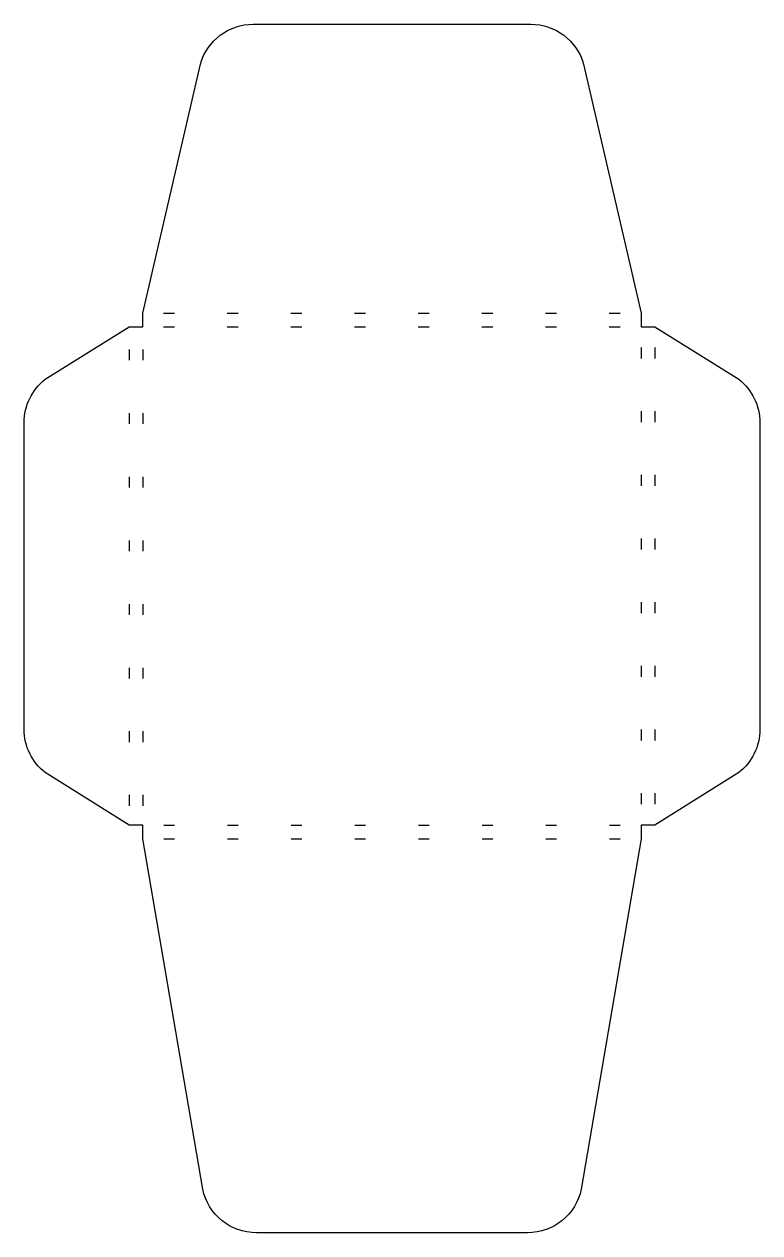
# Model space of a CAD drawing. Header units: millimetres. Extents: x 0 to 136, y 0 to 223.
import ezdxf

# ---------------------------------------------------------------- set-up
doc = ezdxf.new("R2010")
doc.units = ezdxf.units.MM
doc.header["$MEASUREMENT"] = 0
for name, pattern in [('AI-Linetype-0', [11.749897, 1.999897, -9.75]), ('AI-Linetype-1', [11.749897, 1.999897, -9.75]), ('AI-Linetype-10', [11.749897, 1.999897, -9.75]), ('AI-Linetype-11', [11.749897, 1.999897, -9.75]), ('AI-Linetype-12', [11.749897, 1.999897, -9.75]), ('AI-Linetype-13', [11.749897, 1.999897, -9.75]), ('AI-Linetype-14', [11.749897, 1.999897, -9.75]), ('AI-Linetype-15', [11.749897, 1.999897, -9.75]), ('AI-Linetype-16', [11.749897, 1.999897, -9.75]), ('AI-Linetype-17', [11.749897, 1.999897, -9.75]), ('AI-Linetype-18', [11.749897, 1.999897, -9.75]), ('AI-Linetype-19', [11.749897, 1.999897, -9.75]), ('AI-Linetype-2', [11.749897, 1.999897, -9.75]), ('AI-Linetype-20', [11.749897, 1.999897, -9.75]), ('AI-Linetype-21', [11.749897, 1.999897, -9.75]), ('AI-Linetype-22', [11.749897, 1.999897, -9.75]), ('AI-Linetype-23', [11.749897, 1.999897, -9.75]), ('AI-Linetype-24', [11.749897, 1.999897, -9.75]), ('AI-Linetype-25', [11.749897, 1.999897, -9.75]), ('AI-Linetype-26', [11.749897, 1.999897, -9.75]), ('AI-Linetype-27', [11.749897, 1.999897, -9.75]), ('AI-Linetype-28', [11.749897, 1.999897, -9.75]), ('AI-Linetype-29', [11.749897, 1.999897, -9.75]), ('AI-Linetype-3', [11.749897, 1.999897, -9.75]), ('AI-Linetype-30', [11.749897, 1.999897, -9.75]), ('AI-Linetype-31', [11.749897, 1.999897, -9.75]), ('AI-Linetype-32', [11.749897, 1.999897, -9.75]), ('AI-Linetype-33', [11.749897, 1.999897, -9.75]), ('AI-Linetype-34', [11.749897, 1.999897, -9.75]), ('AI-Linetype-35', [11.749897, 1.999897, -9.75]), ('AI-Linetype-36', [11.749897, 1.999897, -9.75]), ('AI-Linetype-37', [11.749897, 1.999897, -9.75]), ('AI-Linetype-38', [11.749897, 1.999897, -9.75]), ('AI-Linetype-39', [11.749897, 1.999897, -9.75]), ('AI-Linetype-4', [11.749897, 1.999897, -9.75]), ('AI-Linetype-40', [11.749897, 1.999897, -9.75]), ('AI-Linetype-41', [11.749897, 1.999897, -9.75]), ('AI-Linetype-42', [11.749897, 1.999897, -9.75]), ('AI-Linetype-43', [11.749897, 1.999897, -9.75]), ('AI-Linetype-44', [11.749897, 1.999897, -9.75]), ('AI-Linetype-45', [11.749897, 1.999897, -9.75]), ('AI-Linetype-46', [11.749897, 1.999897, -9.75]), ('AI-Linetype-47', [11.749897, 1.999897, -9.75]), ('AI-Linetype-48', [11.749897, 1.999897, -9.75]), ('AI-Linetype-49', [11.749897, 1.999897, -9.75]), ('AI-Linetype-5', [11.749897, 1.999897, -9.75]), ('AI-Linetype-50', [11.749897, 1.999897, -9.75]), ('AI-Linetype-51', [11.749897, 1.999897, -9.75]), ('AI-Linetype-52', [11.749897, 1.999897, -9.75]), ('AI-Linetype-53', [11.749897, 1.999897, -9.75]), ('AI-Linetype-54', [11.749897, 1.999897, -9.75]), ('AI-Linetype-55', [11.749897, 1.999897, -9.75]), ('AI-Linetype-56', [11.749897, 1.999897, -9.75]), ('AI-Linetype-57', [11.749897, 1.999897, -9.75]), ('AI-Linetype-58', [11.749897, 1.999897, -9.75]), ('AI-Linetype-59', [11.749897, 1.999897, -9.75]), ('AI-Linetype-6', [11.749897, 1.999897, -9.75]), ('AI-Linetype-60', [11.749897, 1.999897, -9.75]), ('AI-Linetype-61', [11.749897, 1.999897, -9.75]), ('AI-Linetype-62', [11.749897, 1.999897, -9.75]), ('AI-Linetype-63', [11.749897, 1.999897, -9.75]), ('AI-Linetype-7', [11.749897, 1.999897, -9.75]), ('AI-Linetype-8', [11.749897, 1.999897, -9.75]), ('AI-Linetype-9', [11.749897, 1.999897, -9.75])]:
    doc.linetypes.add(name, pattern=pattern)
doc.layers.add('Layer 1', color=7, linetype='Continuous', lineweight=0)

msp = doc.modelspace()

# ---------------------------------------------------------------- linework, layer by layer
at = {"layer": 'Layer 1', "color": 18, "linetype": 'AI-Linetype-8', "lineweight": 25, "true_color": 0x000000}
msp.add_line((25.75, 169.75), (27.75, 169.75), dxfattribs=at)
at = {"layer": 'Layer 1', "color": 18, "linetype": 'AI-Linetype-9', "lineweight": 25, "true_color": 0x000000}
msp.add_line((37.5, 169.75), (39.5, 169.75), dxfattribs=at)
at = {"layer": 'Layer 1', "color": 18, "linetype": 'AI-Linetype-10', "lineweight": 25, "true_color": 0x000000}
msp.add_line((49.25, 169.75), (51.25, 169.75), dxfattribs=at)
at = {"layer": 'Layer 1', "color": 18, "linetype": 'AI-Linetype-11', "lineweight": 25, "true_color": 0x000000}
msp.add_line((61, 169.75), (63, 169.75), dxfattribs=at)
at = {"layer": 'Layer 1', "color": 18, "linetype": 'AI-Linetype-12', "lineweight": 25, "true_color": 0x000000}
msp.add_line((72.75, 169.75), (74.75, 169.75), dxfattribs=at)
at = {"layer": 'Layer 1', "color": 18, "linetype": 'AI-Linetype-13', "lineweight": 25, "true_color": 0x000000}
msp.add_line((84.5, 169.75), (86.5, 169.75), dxfattribs=at)
at = {"layer": 'Layer 1', "color": 18, "linetype": 'AI-Linetype-14', "lineweight": 25, "true_color": 0x000000}
msp.add_line((96.25, 169.75), (98.25, 169.75), dxfattribs=at)
at = {"layer": 'Layer 1', "color": 18, "linetype": 'AI-Linetype-15', "lineweight": 25, "true_color": 0x000000}
msp.add_line((108, 169.75), (110, 169.75), dxfattribs=at)
at = {"layer": 'Layer 1', "color": 18, "linetype": 'AI-Linetype-0', "lineweight": 25, "true_color": 0x000000}
msp.add_line((25.75, 167.25), (27.75, 167.25), dxfattribs=at)
at = {"layer": 'Layer 1', "color": 18, "linetype": 'AI-Linetype-1', "lineweight": 25, "true_color": 0x000000}
msp.add_line((37.5, 167.25), (39.5, 167.25), dxfattribs=at)
at = {"layer": 'Layer 1', "color": 18, "linetype": 'AI-Linetype-2', "lineweight": 25, "true_color": 0x000000}
msp.add_line((49.25, 167.25), (51.25, 167.25), dxfattribs=at)
at = {"layer": 'Layer 1', "color": 18, "linetype": 'AI-Linetype-3', "lineweight": 25, "true_color": 0x000000}
msp.add_line((61, 167.25), (63, 167.25), dxfattribs=at)
at = {"layer": 'Layer 1', "color": 18, "linetype": 'AI-Linetype-4', "lineweight": 25, "true_color": 0x000000}
msp.add_line((72.75, 167.25), (74.75, 167.25), dxfattribs=at)
at = {"layer": 'Layer 1', "color": 18, "linetype": 'AI-Linetype-5', "lineweight": 25, "true_color": 0x000000}
msp.add_line((84.5, 167.25), (86.5, 167.25), dxfattribs=at)
at = {"layer": 'Layer 1', "color": 18, "linetype": 'AI-Linetype-6', "lineweight": 25, "true_color": 0x000000}
msp.add_line((96.25, 167.25), (98.25, 167.25), dxfattribs=at)
at = {"layer": 'Layer 1', "color": 18, "linetype": 'AI-Linetype-7', "lineweight": 25, "true_color": 0x000000}
msp.add_line((108, 167.25), (110, 167.25), dxfattribs=at)
at = {"layer": 'Layer 1', "color": 18, "linetype": 'AI-Linetype-32', "lineweight": 25, "true_color": 0x000000}
msp.add_line((19.4, 163.07), (19.4, 161.07), dxfattribs=at)
at = {"layer": 'Layer 1', "color": 18, "linetype": 'AI-Linetype-40', "lineweight": 25, "true_color": 0x000000}
msp.add_line((21.9, 163.07), (21.9, 161.07), dxfattribs=at)
at = {"layer": 'Layer 1', "color": 18, "linetype": 'AI-Linetype-48', "lineweight": 25, "true_color": 0x000000}
msp.add_line((113.9, 163.4), (113.9, 161.4), dxfattribs=at)
at = {"layer": 'Layer 1', "color": 18, "linetype": 'AI-Linetype-56', "lineweight": 25, "true_color": 0x000000}
msp.add_line((116.4, 163.4), (116.4, 161.4), dxfattribs=at)
at = {"layer": 'Layer 1', "color": 18, "linetype": 'AI-Linetype-33', "lineweight": 25, "true_color": 0x000000}
msp.add_line((19.4, 151.32), (19.4, 149.32), dxfattribs=at)
at = {"layer": 'Layer 1', "color": 18, "linetype": 'AI-Linetype-41', "lineweight": 25, "true_color": 0x000000}
msp.add_line((21.9, 151.32), (21.9, 149.32), dxfattribs=at)
at = {"layer": 'Layer 1', "color": 18, "linetype": 'AI-Linetype-49', "lineweight": 25, "true_color": 0x000000}
msp.add_line((113.9, 151.65), (113.9, 149.65), dxfattribs=at)
at = {"layer": 'Layer 1', "color": 18, "linetype": 'AI-Linetype-57', "lineweight": 25, "true_color": 0x000000}
msp.add_line((116.4, 151.65), (116.4, 149.65), dxfattribs=at)
at = {"layer": 'Layer 1', "color": 18, "linetype": 'AI-Linetype-34', "lineweight": 25, "true_color": 0x000000}
msp.add_line((19.4, 139.57), (19.4, 137.57), dxfattribs=at)
at = {"layer": 'Layer 1', "color": 18, "linetype": 'AI-Linetype-42', "lineweight": 25, "true_color": 0x000000}
msp.add_line((21.9, 139.57), (21.9, 137.57), dxfattribs=at)
at = {"layer": 'Layer 1', "color": 18, "linetype": 'AI-Linetype-50', "lineweight": 25, "true_color": 0x000000}
msp.add_line((113.9, 139.9), (113.9, 137.9), dxfattribs=at)
at = {"layer": 'Layer 1', "color": 18, "linetype": 'AI-Linetype-58', "lineweight": 25, "true_color": 0x000000}
msp.add_line((116.4, 139.9), (116.4, 137.9), dxfattribs=at)
at = {"layer": 'Layer 1', "color": 18, "linetype": 'AI-Linetype-35', "lineweight": 25, "true_color": 0x000000}
msp.add_line((19.4, 127.82), (19.4, 125.82), dxfattribs=at)
at = {"layer": 'Layer 1', "color": 18, "linetype": 'AI-Linetype-43', "lineweight": 25, "true_color": 0x000000}
msp.add_line((21.9, 127.82), (21.9, 125.82), dxfattribs=at)
at = {"layer": 'Layer 1', "color": 18, "linetype": 'AI-Linetype-51', "lineweight": 25, "true_color": 0x000000}
msp.add_line((113.9, 128.15), (113.9, 126.15), dxfattribs=at)
at = {"layer": 'Layer 1', "color": 18, "linetype": 'AI-Linetype-59', "lineweight": 25, "true_color": 0x000000}
msp.add_line((116.4, 128.15), (116.4, 126.15), dxfattribs=at)
at = {"layer": 'Layer 1', "color": 18, "linetype": 'AI-Linetype-36', "lineweight": 25, "true_color": 0x000000}
msp.add_line((19.4, 116.07), (19.4, 114.07), dxfattribs=at)
at = {"layer": 'Layer 1', "color": 18, "linetype": 'AI-Linetype-44', "lineweight": 25, "true_color": 0x000000}
msp.add_line((21.9, 116.07), (21.9, 114.07), dxfattribs=at)
at = {"layer": 'Layer 1', "color": 18, "linetype": 'AI-Linetype-52', "lineweight": 25, "true_color": 0x000000}
msp.add_line((113.9, 116.4), (113.9, 114.4), dxfattribs=at)
at = {"layer": 'Layer 1', "color": 18, "linetype": 'AI-Linetype-60', "lineweight": 25, "true_color": 0x000000}
msp.add_line((116.4, 116.4), (116.4, 114.4), dxfattribs=at)
at = {"layer": 'Layer 1', "color": 18, "linetype": 'AI-Linetype-37', "lineweight": 25, "true_color": 0x000000}
msp.add_line((19.4, 104.32), (19.4, 102.32), dxfattribs=at)
at = {"layer": 'Layer 1', "color": 18, "linetype": 'AI-Linetype-45', "lineweight": 25, "true_color": 0x000000}
msp.add_line((21.9, 104.32), (21.9, 102.32), dxfattribs=at)
at = {"layer": 'Layer 1', "color": 18, "linetype": 'AI-Linetype-53', "lineweight": 25, "true_color": 0x000000}
msp.add_line((113.9, 104.65), (113.9, 102.65), dxfattribs=at)
at = {"layer": 'Layer 1', "color": 18, "linetype": 'AI-Linetype-61', "lineweight": 25, "true_color": 0x000000}
msp.add_line((116.4, 104.65), (116.4, 102.65), dxfattribs=at)
at = {"layer": 'Layer 1', "color": 18, "linetype": 'AI-Linetype-38', "lineweight": 25, "true_color": 0x000000}
msp.add_line((19.4, 92.57), (19.4, 90.57), dxfattribs=at)
at = {"layer": 'Layer 1', "color": 18, "linetype": 'AI-Linetype-46', "lineweight": 25, "true_color": 0x000000}
msp.add_line((21.9, 92.57), (21.9, 90.57), dxfattribs=at)
at = {"layer": 'Layer 1', "color": 18, "linetype": 'AI-Linetype-54', "lineweight": 25, "true_color": 0x000000}
msp.add_line((113.9, 92.9), (113.9, 90.9), dxfattribs=at)
at = {"layer": 'Layer 1', "color": 18, "linetype": 'AI-Linetype-62', "lineweight": 25, "true_color": 0x000000}
msp.add_line((116.4, 92.9), (116.4, 90.9), dxfattribs=at)
at = {"layer": 'Layer 1', "color": 18, "linetype": 'AI-Linetype-39', "lineweight": 25, "true_color": 0x000000}
msp.add_line((19.4, 80.82), (19.4, 78.82), dxfattribs=at)
at = {"layer": 'Layer 1', "color": 18, "linetype": 'AI-Linetype-47', "lineweight": 25, "true_color": 0x000000}
msp.add_line((21.9, 80.82), (21.9, 78.82), dxfattribs=at)
at = {"layer": 'Layer 1', "color": 18, "linetype": 'AI-Linetype-55', "lineweight": 25, "true_color": 0x000000}
msp.add_line((113.9, 81.15), (113.9, 79.15), dxfattribs=at)
at = {"layer": 'Layer 1', "color": 18, "linetype": 'AI-Linetype-63', "lineweight": 25, "true_color": 0x000000}
msp.add_line((116.4, 81.15), (116.4, 79.15), dxfattribs=at)
at = {"layer": 'Layer 1', "color": 18, "linetype": 'AI-Linetype-24', "lineweight": 25, "true_color": 0x000000}
msp.add_line((25.78, 75.25), (27.78, 75.25), dxfattribs=at)
at = {"layer": 'Layer 1', "color": 18, "linetype": 'AI-Linetype-25', "lineweight": 25, "true_color": 0x000000}
msp.add_line((37.53, 75.25), (39.53, 75.25), dxfattribs=at)
at = {"layer": 'Layer 1', "color": 18, "linetype": 'AI-Linetype-26', "lineweight": 25, "true_color": 0x000000}
msp.add_line((49.28, 75.25), (51.28, 75.25), dxfattribs=at)
at = {"layer": 'Layer 1', "color": 18, "linetype": 'AI-Linetype-27', "lineweight": 25, "true_color": 0x000000}
msp.add_line((61.03, 75.25), (63.03, 75.25), dxfattribs=at)
at = {"layer": 'Layer 1', "color": 18, "linetype": 'AI-Linetype-28', "lineweight": 25, "true_color": 0x000000}
msp.add_line((72.78, 75.25), (74.78, 75.25), dxfattribs=at)
at = {"layer": 'Layer 1', "color": 18, "linetype": 'AI-Linetype-29', "lineweight": 25, "true_color": 0x000000}
msp.add_line((84.53, 75.25), (86.53, 75.25), dxfattribs=at)
at = {"layer": 'Layer 1', "color": 18, "linetype": 'AI-Linetype-30', "lineweight": 25, "true_color": 0x000000}
msp.add_line((96.28, 75.25), (98.28, 75.25), dxfattribs=at)
at = {"layer": 'Layer 1', "color": 18, "linetype": 'AI-Linetype-31', "lineweight": 25, "true_color": 0x000000}
msp.add_line((108.03, 75.25), (110.03, 75.25), dxfattribs=at)
at = {"layer": 'Layer 1', "color": 18, "linetype": 'AI-Linetype-16', "lineweight": 25, "true_color": 0x000000}
msp.add_line((25.78, 72.75), (27.78, 72.75), dxfattribs=at)
at = {"layer": 'Layer 1', "color": 18, "linetype": 'AI-Linetype-17', "lineweight": 25, "true_color": 0x000000}
msp.add_line((37.53, 72.75), (39.53, 72.75), dxfattribs=at)
at = {"layer": 'Layer 1', "color": 18, "linetype": 'AI-Linetype-18', "lineweight": 25, "true_color": 0x000000}
msp.add_line((49.28, 72.75), (51.28, 72.75), dxfattribs=at)
at = {"layer": 'Layer 1', "color": 18, "linetype": 'AI-Linetype-19', "lineweight": 25, "true_color": 0x000000}
msp.add_line((61.03, 72.75), (63.03, 72.75), dxfattribs=at)
at = {"layer": 'Layer 1', "color": 18, "linetype": 'AI-Linetype-20', "lineweight": 25, "true_color": 0x000000}
msp.add_line((72.78, 72.75), (74.78, 72.75), dxfattribs=at)
at = {"layer": 'Layer 1', "color": 18, "linetype": 'AI-Linetype-21', "lineweight": 25, "true_color": 0x000000}
msp.add_line((84.53, 72.75), (86.53, 72.75), dxfattribs=at)
at = {"layer": 'Layer 1', "color": 18, "linetype": 'AI-Linetype-22', "lineweight": 25, "true_color": 0x000000}
msp.add_line((96.28, 72.75), (98.28, 72.75), dxfattribs=at)
at = {"layer": 'Layer 1', "color": 18, "linetype": 'AI-Linetype-23', "lineweight": 25, "true_color": 0x000000}
msp.add_line((108.03, 72.75), (110.03, 72.75), dxfattribs=at)
at = {"layer": 'Layer 1', "color": 18, "lineweight": 25, "true_color": 0x000000}
msp.add_open_spline([(131.92, 157.56), (131.92, 157.56), (116.4, 167.25), (116.4, 167.25), (116.4, 167.25), (113.9, 167.25), (113.9, 167.25), (113.9, 167.25), (113.9, 169.75), (113.9, 169.75), (113.9, 169.75), (103.27, 215.73), (103.27, 215.73), (102.02, 220.09), (98.03, 223.1), (93.5, 223.1), (93.5, 223.1), (42.3, 223.1), (42.3, 223.1), (37.77, 223.1), (33.78, 220.09), (32.53, 215.73), (32.53, 215.73), (21.9, 169.75), (21.9, 169.75), (21.9, 169.75), (21.9, 167.25), (21.9, 167.25), (21.9, 167.25), (19.4, 167.25), (19.4, 167.25), (19.4, 167.25), (3.88, 157.56), (3.88, 157.56), (1.43, 155.63), (0, 152.69), (0, 149.57), (0, 149.57), (0, 92.93), (0, 92.93), (0, 89.81), (1.43, 86.87), (3.88, 84.94), (3.88, 84.94), (19.4, 75.25), (19.4, 75.25), (19.4, 75.25), (21.9, 75.25), (21.9, 75.25), (21.9, 75.25), (21.9, 72.75), (21.9, 72.75), (21.9, 72.75), (32.95, 8.08), (32.95, 8.08), (33.93, 3.37), (38.08, 0), (42.89, 0), (42.89, 0), (92.91, 0), (92.91, 0), (97.72, 0), (101.87, 3.37), (102.85, 8.08), (102.85, 8.08), (113.9, 72.75), (113.9, 72.75), (113.9, 72.75), (113.9, 75.25), (113.9, 75.25), (113.9, 75.25), (116.4, 75.25), (116.4, 75.25), (116.4, 75.25), (131.92, 84.94), (131.92, 84.94), (134.37, 86.87), (135.8, 89.81), (135.8, 92.93), (135.8, 92.93), (135.8, 149.57), (135.8, 149.57), (135.8, 152.69), (134.37, 155.63), (131.92, 157.56)], degree=3, knots=[0, 0, 0, 0, 1, 1, 1, 2, 2, 2, 3, 3, 3, 4, 4, 4, 5, 5, 5, 6, 6, 6, 7, 7, 7, 8, 8, 8, 9, 9, 9, 10, 10, 10, 11, 11, 11, 12, 12, 12, 13, 13, 13, 14, 14, 14, 15, 15, 15, 16, 16, 16, 17, 17, 17, 18, 18, 18, 19, 19, 19, 20, 20, 20, 21, 21, 21, 22, 22, 22, 23, 23, 23, 24, 24, 24, 25, 25, 25, 26, 26, 26, 27, 27, 27, 28, 28, 28, 28], dxfattribs=at)

doc.saveas('drawing.dxf')
